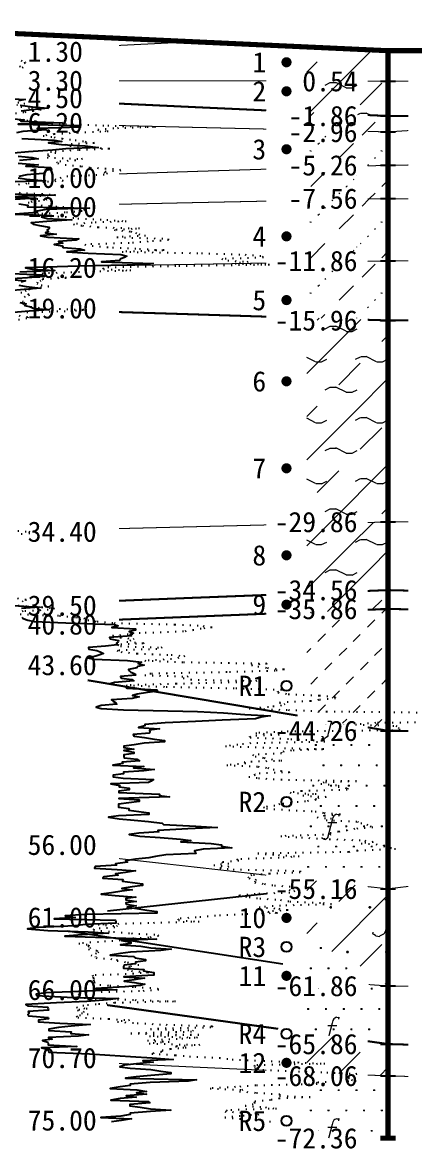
# Model space of a CAD drawing. Extents: x -37 to 3540, y -1485 to 297.
# Drawn here: x 522.2 to 560.8, y -1080.2 to -968.8 of the extents above; entities that cross this region are included whole.
import ezdxf
from ezdxf.enums import TextEntityAlignment as Align

# ---------------------------------------------------------------- set-up
doc = ezdxf.new("R2010")
doc.units = 0
doc.linetypes.add('DOT', pattern=[6.35, 0, -6.35])
doc.layers.get('0').update_dxf_attribs({"linetype": 'CONTINUOUS'})
for name, color, linetype in [('CURVE', 200, 'CONTINUOUS'), ('HOLE', 41, 'CONTINUOUS'), ('SAMPLE', 1, 'CONTINUOUS'), ('STRATUM', 241, 'CONTINUOUS')]:
    doc.layers.add(name, color=color, linetype=linetype)
doc.layers.add('HATCH', color=7, linetype='CONTINUOUS', lineweight=13)
doc.styles.add('ST', font='')
doc.styles.get('ST').set_extended_font_data('SimSun')
pattern_1 = [(45, (382.61, -1188), (-4.24264, 4.24264), [10, 0]), (45, (383.671, -1191.182), (-2.12132, 6.36396), [3, -3])]
pattern_2 = [(45, (382.61, -1188), (-4.24264, 4.24264), [10, 0]), (45, (383.671, -1191.182), (-2.12132, 6.36396), [3, -3]), (26.565, (383.6844, -1188.2536), (5.999823, 5.999812), [0.567, -12.849]), (0, (383.1174, -1188.2536), (0, 6), [0.567, -5.433]), (26.565, (381.029, -1188), (5.999823, 5.999812), [0.567, -12.849]), (0, (381.536, -1187.7464), (0, 6), [0.567, -5.433]), (153.435, (383.1174, -1188.2536), (-5.999818, -5e-06), [1.134, -12.2826]), (26.565, (386.6844, -1185.2536), (5.999823, 5.999812), [0.567, -12.849]), (0, (386.1174, -1185.2536), (0, 6), [0.567, -5.433]), (26.565, (384.029, -1185), (5.999823, 5.999812), [0.567, -12.849]), (0, (384.536, -1184.7464), (0, 6), [0.567, -5.433]), (153.435, (386.1174, -1185.2536), (-5.999818, -5e-06), [1.134, -12.2826])]
pattern_3 = [(45, (382.61, -1188), (-7e-07, 6.99998), [1.97196, -7.92754]), (45, (385.423, -1185.171), (-7e-07, 6.99998), [1.99367, -7.90583]), (45, (387.6777, -1182.918), (-7e-07, 6.99998), [1.81361, -8.08588]), (26.565, (382.6102, -1184.5), (7, 7), [0.0965, -15.55598]), (36.8699, (383.3102, -1183.8), (7, 7), [0.19775, -34.80225]), (315, (386.11, -1181.024), (6.99998, 1e-06), [0.03305, -9.86644]), (26.565, (386.1102, -1188), (7, 7), [0.14475, -15.50773]), (26.565, (386.8102, -1187.3), (7, 7), [0.10528, -15.5472]), (90, (387.16, -1186.95), (-7, -5e-07), [0.02877, -6.97123]), (26.565, (387.5102, -1186.6), (7, 7), [0.091, -31.21394]), (36.8699, (388.2102, -1185.9), (7, 7), [0.1107, -34.8893]), (45, (388.91, -1185.2), (-2e-07, 6.99998), [0.10911, -9.79038]), (315, (389.5244, -1184.452), (6.99998, 1e-06), [0.03305, -9.86644]), (36.8699, (384.0102, -1183.1), (7, 7), [0.10224, -34.89776]), (53.1301, (384.7102, -1182.4), (14, 21), [0.13438, -34.86562]), (53.1301, (385.4102, -1181.7), (14, 21), [0.12625, -34.87375])]
pattern_4 = [(82.875, (381.7756, -1189.206), (0.000369, 10.0001764), [0.0893, -80.5337]), (143.13, (381.8767, -1189.2818), (-29.999964, 20.000054), [0.12627, -49.87373]), (172.875, (382.0538, -1189.304), (-70.0002457, 9.99966), [0.17857, -80.44443]), (206.565, (382.2323, -1189.2147), (-9.999705, -9.99969), [0.19954, -22.16046]), (243.435, (382.3215, -1189.0363), (9e-06, -9.9997), [0.19954, -22.16146]), (255.964, (382.4108, -1188.679), (-0.0002, -9.999501), [0.36813, -40.86287]), (255.964, (382.7209, -1187.439), (-0.0002, -9.999501), [1.27838, -39.95262]), (255.964, (382.7894, -1187.165), (-0.0002, -9.999501), [0.28235, -40.94865]), (216.87, (382.9796, -1186.9108), (-9.999982, -10.000018), [0.12627, -49.87373]), (243.435, (382.8786, -1186.9865), (9e-06, -9.9997), [0.19954, -22.16146]), (206.565, (383.158, -1186.8215), (-9.999705, -9.99969), [0.19954, -22.16046]), (172.875, (383.3353, -1186.8437), (-70.000246, 9.99966), [0.17857, -80.44443]), (143.13, (383.4363, -1186.9194), (-29.999964, 20.000054), [0.12627, -49.87373]), (82.875, (383.4252, -1187.008), (0.000369, 10.0001764), [0.0893, -80.5337]), (0, (382.281, -1187.66), (0, 10), [0.89286, -9.10714]), (0, (382.6352, -1188), (1, 2), [0, -1.75]), (0, (382.6102, -1187.975), (1, 2), [0, -1.75]), (0, (382.6102, -1188), (1, 2), [0, -1.75]), (0, (382.5852, -1188), (1, 2), [0, -1.75]), (0, (382.6102, -1188.025), (1, 2), [0, -1.75])]

# ---------------------------------------------------------------- blocks, each defined once
blk = doc.blocks.new('SampleSoilUndisturbed')
at = {"const_width": 0.5}
blk.add_lwpolyline([(-0.25, 0, 1), (0.25, 0, 1)], format="xyb", close=True, dxfattribs=at)
blk = doc.blocks.new('SampleSoilDisturbed')
blk.add_circle((0, 0), 0.5)

msp = doc.modelspace()

# ---------------------------------------------------------------- hatches: boundary and pattern name
at = {"layer": 'HATCH'}
h = msp.add_hatch(dxfattribs=at)
h.set_pattern_fill('FZNT', color=32, style=0)
h.set_pattern_definition(pattern_1)
h.paths.add_polyline_path([(558.23, -971.6), (550.23, -971.23), (550.23, -974.59), (558.23, -974.6)])
h.paths.add_polyline_path([(549.02, -976.09), (555.72, -976.09), (555.72, -973.16), (549.02, -973.16)], flags=9)
h = msp.add_hatch(dxfattribs=at)
h.set_pattern_fill('YNFNT', color=251, style=0)
h.set_pattern_definition(pattern_2)
h.paths.add_polyline_path([(558.23, -974.6), (550.23, -974.59), (550.23, -977.66), (558.23, -978.03)])
h.paths.add_polyline_path([(547.59, -979.52), (555.72, -979.52), (555.72, -976.58), (547.59, -976.58)], flags=9)
h.paths.add_polyline_path([(549.02, -976.09), (555.72, -976.09), (555.72, -973.16), (549.02, -973.16)], flags=9)
h = msp.add_hatch(dxfattribs=at)
h.set_pattern_fill('SZFT', color=52, style=0)
h.set_pattern_definition(pattern_3)
h.paths.add_polyline_path([(558.23, -978.03), (550.23, -977.66), (550.23, -979.41), (558.23, -979.6)])
h.paths.add_polyline_path([(547.59, -981.09), (555.72, -981.09), (555.72, -978.16), (547.59, -978.16)], flags=9)
h.paths.add_polyline_path([(547.59, -979.52), (555.72, -979.52), (555.72, -976.58), (547.59, -976.58)], flags=9)
h = msp.add_hatch(dxfattribs=at)
h.set_pattern_fill('SZFT', color=52, style=0)
h.set_pattern_definition(pattern_3)
h.paths.add_polyline_path([(558.23, -979.6), (550.23, -979.41), (550.23, -983.14), (558.23, -982.89)])
h.paths.add_polyline_path([(547.59, -984.37), (555.72, -984.37), (555.72, -981.44), (547.59, -981.44)], flags=9)
h.paths.add_polyline_path([(547.59, -981.09), (555.72, -981.09), (555.72, -978.16), (547.59, -978.16)], flags=9)
h = msp.add_hatch(dxfattribs=at)
h.set_pattern_fill('SZFT', color=52, style=0)
h.set_pattern_definition(pattern_3)
h.paths.add_polyline_path([(558.23, -982.89), (550.23, -983.14), (550.23, -986.34), (558.23, -986.17)])
h.paths.add_polyline_path([(547.59, -987.66), (555.72, -987.66), (555.72, -984.73), (547.59, -984.73)], flags=9)
h.paths.add_polyline_path([(547.59, -984.37), (555.72, -984.37), (555.72, -981.44), (547.59, -981.44)], flags=9)
h = msp.add_hatch(dxfattribs=at)
h.set_pattern_fill('SZFT', color=52, style=0)
h.set_pattern_definition(pattern_3)
h.paths.add_polyline_path([(558.23, -986.17), (550.23, -986.34), (550.23, -992.45), (558.23, -992.31)])
h.paths.add_polyline_path([(546.16, -993.8), (555.72, -993.8), (555.72, -990.87), (546.16, -990.87)], flags=9)
h.paths.add_polyline_path([(547.59, -987.66), (555.72, -987.66), (555.72, -984.73), (547.59, -984.73)], flags=9)
h = msp.add_hatch(dxfattribs=at)
h.set_pattern_fill('SZFT', color=52, style=0)
h.set_pattern_definition(pattern_3)
h.paths.add_polyline_path([(558.23, -992.31), (550.23, -992.45), (550.23, -997.92), (558.23, -998.17)])
h.paths.add_polyline_path([(546.16, -999.66), (555.72, -999.66), (555.72, -996.73), (546.16, -996.73)], flags=9)
h.paths.add_polyline_path([(546.16, -993.8), (555.72, -993.8), (555.72, -990.87), (546.16, -990.87)], flags=9)
h = msp.add_hatch(dxfattribs=at)
h.set_pattern_fill('YNFNT', color=251, style=0)
h.set_pattern_definition(pattern_2)
h.paths.add_polyline_path([(558.23, -998.17), (550.23, -997.92), (550.23, -1018.23), (558.23, -1018.03)])
h.paths.add_polyline_path([(546.16, -1019.52), (555.72, -1019.52), (555.72, -1016.58), (546.16, -1016.58)], flags=9)
h.paths.add_polyline_path([(546.16, -999.66), (555.72, -999.66), (555.72, -996.73), (546.16, -996.73)], flags=9)
h = msp.add_hatch(dxfattribs=at)
h.set_pattern_fill('YNNT', color=251, style=0)
h.set_pattern_definition([(45, (382.6102, -1188), (-2.12132, 2.12132), [10, 0]), (26.565, (383.6844, -1188.2536), (5.999823, 5.999812), [0.567, -12.849]), (0, (383.1174, -1188.2536), (0, 6), [0.567, -5.433]), (26.565, (381.029, -1188), (5.999823, 5.999812), [0.567, -12.849]), (0, (381.536, -1187.7464), (0, 6), [0.567, -5.433]), (153.435, (383.1174, -1188.2536), (-5.999818, -5e-06), [1.134, -12.2826]), (26.565, (386.6844, -1185.2536), (5.999823, 5.999812), [0.567, -12.849]), (0, (386.1174, -1185.2536), (0, 6), [0.567, -5.433]), (26.565, (384.029, -1185), (5.999823, 5.999812), [0.567, -12.849]), (0, (384.536, -1184.7464), (0, 6), [0.567, -5.433]), (153.435, (386.1174, -1185.2536), (-5.999818, -5e-06), [1.134, -12.2826])])
h.paths.add_polyline_path([(558.23, -1018.03), (550.23, -1018.23), (550.23, -1025.06), (558.23, -1024.74)])
h.paths.add_polyline_path([(546.16, -1026.23), (555.72, -1026.23), (555.72, -1023.3), (546.16, -1023.3)], flags=9)
h.paths.add_polyline_path([(546.16, -1019.52), (555.72, -1019.52), (555.72, -1016.58), (546.16, -1016.58)], flags=9)
h = msp.add_hatch(dxfattribs=at)
h.set_pattern_fill('FZNT', color=32, style=0)
h.set_pattern_definition(pattern_1)
h.paths.add_polyline_path([(558.23, -1024.74), (550.23, -1025.06), (550.23, -1026.92), (558.23, -1026.6)])
h.paths.add_polyline_path([(546.16, -1028.09), (555.72, -1028.09), (555.72, -1025.16), (546.16, -1025.16)], flags=9)
h.paths.add_polyline_path([(546.16, -1026.23), (555.72, -1026.23), (555.72, -1023.3), (546.16, -1023.3)], flags=9)
h = msp.add_hatch(dxfattribs=at)
h.set_pattern_fill('NZFT', color=52, style=0)
h.set_pattern_definition([(45, (382.61, -1188), (-6e-07, 6.99998), [0.9473, -8.9522]), (45, (384.01, -1186.6), (-6e-07, 6.99998), [0.9869, -8.9126]), (45, (385.41, -1185.2), (-6e-07, 6.99998), [1.06018, -8.83931]), (45, (386.81, -1183.8), (-6e-07, 6.99998), [0.94918, -8.95032]), (45, (388.21, -1182.4), (-6e-07, 6.99998), [1.0365, -8.863]), (45, (386.11, -1188), (-6e-07, 6.99998), [1.01335, -8.88615]), (45, (387.51, -1186.6), (-6e-07, 6.99998), [1.07896, -12.12037]), (45, (388.91, -1185.2), (-6e-07, 6.99998), [0.99882, -8.90067]), (45, (383.31, -1183.8), (-4e-07, 6.99998), [1.05533, -8.84416]), (45, (384.71, -1182.4), (-4e-07, 6.99998), [1.0365, -8.863])])
h.paths.add_polyline_path([(558.23, -1026.6), (550.23, -1026.92), (550.23, -1037.25), (558.23, -1038.6)])
h.paths.add_polyline_path([(546.16, -1040.09), (555.72, -1040.09), (555.72, -1037.16), (546.16, -1037.16)], flags=9)
h.paths.add_polyline_path([(546.16, -1028.09), (555.72, -1028.09), (555.72, -1025.16), (546.16, -1025.16)], flags=9)
h = msp.add_hatch(dxfattribs=at)
h.set_pattern_fill('FS', color=142, style=0)
h.set_pattern_definition(pattern_4)
h.paths.add_polyline_path([(558.23, -1038.6), (550.23, -1037.25), (550.23, -1053.27), (558.23, -1054.17)])
h.paths.add_polyline_path([(546.16, -1055.66), (555.72, -1055.66), (555.72, -1052.73), (546.16, -1052.73)], flags=9)
h.paths.add_polyline_path([(546.16, -1040.09), (555.72, -1040.09), (555.72, -1037.16), (546.16, -1037.16)], flags=9)
h = msp.add_hatch(dxfattribs=at)
h.set_pattern_fill('FZNT', color=32, style=0)
h.set_pattern_definition(pattern_1)
h.paths.add_polyline_path([(558.23, -1054.17), (550.23, -1053.27), (550.23, -1058.86), (558.23, -1063.74)])
h.paths.add_polyline_path([(546.16, -1055.66), (555.72, -1055.66), (555.72, -1052.73), (546.16, -1052.73)], flags=9)
h = msp.add_hatch(dxfattribs=at)
h.set_pattern_fill('FS', color=32, scale=2.2, style=0)
h.set_pattern_definition([(82.875, (380.774, -1190.6533), (0.000812, 22.000388), [0.1964, -177.1742]), (143.13, (380.9963, -1190.82), (-65.99992, 44.00012), [0.2778, -109.7222]), (172.875, (381.3862, -1190.8687), (-154.00054, 21.999253), [0.3929, -176.9777]), (206.565, (381.779, -1190.672), (-21.99935, -21.9993), [0.439, -48.753]), (243.435, (381.975, -1190.28), (2e-05, -21.99933), [0.439, -48.7552]), (255.964, (382.1715, -1189.494), (-0.00044, -21.9989), [0.8099, -89.8983]), (255.964, (382.8536, -1186.7656), (-0.00044, -21.9989), [2.8124, -87.8958]), (255.964, (383.0043, -1186.163), (-0.00044, -21.9989), [0.6212, -90.087]), (216.87, (383.423, -1185.6037), (-21.99996, -22.00004), [0.2778, -109.7222]), (243.435, (383.201, -1185.77), (2e-05, -21.99933), [0.439, -48.7552]), (206.565, (383.815, -1185.407), (-21.99935, -21.9993), [0.439, -48.753]), (172.875, (384.2053, -1185.456), (-154.00054, 21.999253), [0.3929, -176.9777]), (143.13, (384.4275, -1185.6228), (-65.99992, 44.00012), [0.2778, -109.7222]), (82.875, (384.4032, -1185.8177), (0.000812, 22.000388), [0.1964, -177.1742]), (0, (381.885, -1187.252), (0, 22), [1.9643, -20.0357]), (0, (382.6652, -1188), (2.2, 4.4), [0, -3.85]), (0, (382.6102, -1187.945), (2.2, 4.4), [0, -3.85]), (0, (382.6102, -1188), (2.2, 4.4), [0, -3.85]), (0, (382.5552, -1188), (2.2, 4.4), [0, -3.85]), (0, (382.6102, -1188.055), (2.2, 4.4), [0, -3.85])])
h.paths.add_polyline_path([(558.23, -1054.17), (550.23, -1053.27), (550.23, -1058.86), (558.23, -1063.74)])
h.paths.add_polyline_path([(546.16, -1055.66), (555.72, -1055.66), (555.72, -1052.73), (546.16, -1052.73)], flags=9)
h = msp.add_hatch(dxfattribs=at)
h.set_pattern_fill('FS', color=142, style=0)
h.set_pattern_definition(pattern_4)
h.paths.add_polyline_path([(558.23, -1063.74), (550.23, -1058.86), (550.23, -1068.35), (558.23, -1069.46)])
h.paths.add_polyline_path([(546.16, -1070.95), (555.72, -1070.95), (555.72, -1068.01), (546.16, -1068.01)], flags=9)
h.paths.add_polyline_path([(546.16, -1065.23), (555.72, -1065.23), (555.72, -1062.3), (546.16, -1062.3)], flags=9)
h = msp.add_hatch(dxfattribs=at)
h.set_pattern_fill('FZNT', color=32, style=0)
h.set_pattern_definition(pattern_1)
h.paths.add_polyline_path([(558.23, -1069.46), (550.23, -1068.35), (550.23, -1072.23), (558.23, -1072.6)])
h.paths.add_polyline_path([(546.16, -1074.09), (555.72, -1074.09), (555.72, -1071.16), (546.16, -1071.16)], flags=9)
h.paths.add_polyline_path([(546.16, -1070.95), (555.72, -1070.95), (555.72, -1068.01), (546.16, -1068.01)], flags=9)
h = msp.add_hatch(dxfattribs=at)
h.set_pattern_fill('FS', color=142, style=0)
h.set_pattern_definition(pattern_4)
h.paths.add_polyline_path([(558.23, -1072.6), (550.23, -1072.23), (550.23, -1078.74), (558.23, -1078.74)])
h.paths.add_polyline_path([(546.16, -1080.23), (555.72, -1080.23), (555.72, -1077.3), (546.16, -1077.3)], flags=9)
h.paths.add_polyline_path([(546.16, -1074.09), (555.72, -1074.09), (555.72, -1071.16), (546.16, -1071.16)], flags=9)

# ---------------------------------------------------------------- linework, layer by layer
at = {"layer": 'CURVE', "color": 100, "linetype": 'DOT', "ltscale": 0.1}
for points in [[(521.93, -973.12), (522.28, -973.26), (521.57, -973.41)], [(522.1, -972.55), (522.46, -972.69), (522.48, -972.83), (522.03, -972.98)], [(521.77, -976.69), (522.46, -976.83), (521.65, -976.98)], [(522.07, -977.12), (523.11, -977.26), (524.07, -977.41), (523.27, -977.55), (522.36, -977.69), (521.28, -977.83)], [(521.9, -978.41), (523.61, -978.55), (522.89, -978.69), (526.46, -978.83), (530.62, -978.98), (535.34, -979.12), (531.21, -979.26), (529.64, -979.41), (530.67, -979.55), (527.65, -979.69), (525.35, -979.83), (524.27, -979.98), (525.33, -980.12), (526.13, -980.26), (527.42, -980.41), (528.41, -980.55), (529.31, -980.69), (526.44, -980.83), (526.9, -980.98), (529.15, -981.12), (530.84, -981.26), (527.73, -981.41), (524.97, -981.55), (525.51, -981.69), (524.67, -981.83), (524.88, -981.98), (524.65, -982.12), (528.14, -982.26), (527.46, -982.41), (525.58, -982.55), (525.7, -982.69), (526.42, -982.83), (528.03, -982.98), (528.88, -983.12), (531.79, -983.26), (531.92, -983.41), (530.28, -983.55), (530.6, -983.69), (530.28, -983.83), (526.7, -983.98), (526.02, -984.12), (525.41, -984.26), (526.24, -984.41), (524.33, -984.55), (522.65, -984.69), (521.6, -984.83)], [(521.15, -985.55), (524.13, -985.69), (525.48, -985.83), (523.44, -985.98), (522.89, -986.12), (524.61, -986.26), (523.89, -986.41), (522.78, -986.55), (523.48, -986.69), (524.05, -986.83), (526.19, -986.98), (527.07, -987.12), (528.32, -987.26), (528.11, -987.41), (526.43, -987.55), (523.84, -987.69), (523.5, -987.83), (526.46, -987.98), (527.68, -988.12), (530.53, -988.26), (532.43, -988.41), (529.1, -988.55), (527.24, -988.69), (528.12, -988.83), (529.69, -988.98), (533.75, -989.12), (531.27, -989.26), (532.9, -989.41), (533.37, -989.55), (533.67, -989.69), (534.34, -989.83), (531.53, -989.98), (536.56, -990.12), (536.6, -990.26), (534.61, -990.41), (532.74, -990.55), (528.35, -990.69), (529.08, -990.83), (531.1, -990.98), (533.76, -991.12), (536.18, -991.26), (532.05, -991.41), (539.85, -991.55), (544.15, -991.69), (545.83, -991.83), (545.96, -991.98), (541.85, -992.12), (542.44, -992.26), (544.44, -992.41), (543.17, -992.55), (546.54, -992.69), (537.34, -992.83), (530.11, -992.98), (530.21, -993.12), (532.89, -993.26), (527.83, -993.41), (524.27, -993.55), (523.63, -993.69), (524.19, -993.83), (526.54, -993.98), (524.22, -994.12), (524.04, -994.26), (523.69, -994.41), (523.65, -994.55), (524.05, -994.69), (524.82, -994.83), (523.71, -994.98), (522.91, -995.12), (522.58, -995.26), (522.07, -995.41), (522.72, -995.55), (522.92, -995.69), (522.47, -995.83), (522.21, -995.98)], [(522.22, -996.26), (522.41, -996.41), (522.26, -996.55), (522.42, -996.69), (523.03, -996.83), (524.38, -996.98), (528.27, -997.12), (527.16, -997.26), (522.08, -997.41)], [(521.88, -997.69), (522.76, -997.83), (522.65, -997.98), (521.82, -998.12)], [(521.02, -1018.83), (522.84, -1018.98), (523.67, -1019.12), (521.47, -1019.26)], [(521.74, -1025.55), (522.62, -1025.69), (522.27, -1025.83), (522.13, -1025.98)], [(521.8, -1026.26), (524.14, -1026.41), (525.38, -1026.55), (524.76, -1026.69), (522.3, -1026.83), (521.79, -1026.98)], [(521.99, -1027.12), (525.87, -1027.26), (527.55, -1027.41), (528.47, -1027.55), (528.67, -1027.69), (529.57, -1027.83), (531.24, -1027.98), (537.24, -1028.12), (540.02, -1028.26), (540.9, -1028.41), (539.83, -1028.55), (539.08, -1028.69), (538.09, -1028.83), (533.82, -1028.98), (532.64, -1029.12), (531.1, -1029.26), (531.87, -1029.41), (533.2, -1029.55), (532.89, -1029.69), (532.51, -1029.83), (534.2, -1029.98), (531.63, -1030.12), (531.86, -1030.26), (535.99, -1030.41), (535.47, -1030.55), (531.56, -1030.69), (531.94, -1030.83), (533.51, -1030.98), (536.88, -1031.12), (538.2, -1031.26), (537.62, -1031.41), (536.9, -1031.55), (534.26, -1031.69), (538.09, -1031.83), (546.33, -1031.98), (544.77, -1032.12), (545.42, -1032.26), (546.37, -1032.41), (548.04, -1032.55), (547.11, -1032.69), (542.37, -1032.83), (534.88, -1032.98), (534.26, -1033.12), (538.55, -1033.26), (538.04, -1033.41), (538.79, -1033.55), (545.32, -1033.69), (543.33, -1033.83), (537.35, -1033.98), (532.43, -1034.12), (536.36, -1034.26), (543.24, -1034.41), (547.88, -1034.55), (547.34, -1034.69), (547.41, -1034.83), (548.41, -1034.98), (551.47, -1035.12), (552.99, -1035.26), (553.06, -1035.41), (551.41, -1035.55), (550.59, -1035.69), (547.53, -1035.83), (548.08, -1035.98), (547.73, -1036.12), (546.45, -1036.26), (544.54, -1036.41), (548.43, -1036.55), (552.18, -1036.69), (565.26, -1036.83)], [(569.04, -1037.69), (557.04, -1037.83), (555.04, -1037.98), (559.01, -1038.12), (559.24, -1038.26), (559.34, -1038.41), (559.43, -1038.55), (547.82, -1038.69), (545.2, -1038.83), (547.52, -1038.98), (544.6, -1039.12), (544.65, -1039.26), (548.67, -1039.41), (551.68, -1039.55), (552.01, -1039.69), (544.71, -1039.83), (543.45, -1039.98), (542.21, -1040.12), (546.55, -1040.26), (551.91, -1040.41), (548.72, -1040.55), (547.72, -1040.69), (547.74, -1040.83), (544.89, -1040.98), (545.15, -1041.12), (546.04, -1041.26), (546.75, -1041.41), (547.77, -1041.55), (544.06, -1041.69), (544.23, -1041.83), (542.35, -1041.98), (545.43, -1042.12), (546.39, -1042.26), (546.93, -1042.41), (547.66, -1042.55), (548.57, -1042.69), (545.07, -1042.83), (545.14, -1042.98), (544.51, -1043.12), (545.46, -1043.26), (547.69, -1043.41), (555.12, -1043.55), (551.95, -1043.69), (551.6, -1043.83), (553.38, -1043.98), (553.31, -1044.12), (554.27, -1044.26), (554.22, -1044.41), (549.7, -1044.55), (548.58, -1044.69), (551.16, -1044.83), (549.85, -1044.98), (552.14, -1045.12), (551.12, -1045.26), (551.12, -1045.41), (550.11, -1045.55), (548.7, -1045.69), (547.58, -1045.83), (547.08, -1045.98), (545.97, -1046.12), (546.26, -1046.26), (548.45, -1046.41), (551.05, -1046.55), (551.94, -1046.69), (553.54, -1046.83), (551.96, -1046.98), (551.25, -1047.12), (552.65, -1047.26), (552.13, -1047.41), (555.21, -1047.55), (555.57, -1047.69), (556.16, -1047.83), (556.47, -1047.98), (556.73, -1048.12), (554.97, -1048.26), (554.21, -1048.41), (553.34, -1048.55), (552.51, -1048.69), (552.6, -1048.83), (547.67, -1048.98), (549.71, -1049.12), (552.45, -1049.26), (555.96, -1049.41), (556.78, -1049.55), (555.59, -1049.69), (557.8, -1049.83), (557.81, -1049.98), (558.49, -1050.12), (558.97, -1050.26), (555.21, -1050.41), (554.33, -1050.55), (545.4, -1050.69), (547.44, -1050.83), (549.48, -1050.98), (547.5, -1051.12), (543.32, -1051.26), (543.53, -1051.41), (541.85, -1051.55), (542.55, -1051.69), (541.06, -1051.83), (542.56, -1051.98), (541.66, -1052.12), (542.97, -1052.26), (549.57, -1052.41), (549.58, -1052.55), (546.55, -1052.69), (544.8, -1052.83), (544.43, -1052.98), (544.55, -1053.12), (545.23, -1053.26), (545.15, -1053.41), (545.1, -1053.55), (546.06, -1053.69), (547.04, -1053.83), (549.01, -1053.98), (548.99, -1054.12), (548.48, -1054.26), (549.05, -1054.41), (548.55, -1054.55), (545.16, -1054.69), (543.5, -1054.83), (544.56, -1054.98), (545.6, -1055.12), (547.63, -1055.26), (548.55, -1055.41), (551.85, -1055.55), (552.66, -1055.69), (547.64, -1055.83), (545.53, -1055.98), (547.46, -1056.12), (548.41, -1056.26), (546.38, -1056.41), (547.35, -1056.55), (543.92, -1056.69), (541.25, -1056.83), (539.33, -1056.98), (537.51, -1057.12), (537.6, -1057.26), (539.63, -1057.41), (534.66, -1057.55), (529.67, -1057.69), (531.56, -1057.83), (531.33, -1057.98), (529.25, -1058.12), (529.22, -1058.26), (531.2, -1058.41), (532.95, -1058.55), (535.56, -1058.69), (535.63, -1058.83), (534.66, -1058.98), (532.05, -1059.12), (531.85, -1059.26), (529.7, -1059.41), (527.78, -1059.55), (528.77, -1059.69), (528.66, -1059.83), (528.93, -1059.98), (528.73, -1060.12), (529.53, -1060.26), (529.72, -1060.41), (529.52, -1060.55), (528.97, -1060.69), (529.37, -1060.83), (529.47, -1060.98), (531.51, -1061.12), (531.54, -1061.26), (532.56, -1061.41), (532.97, -1061.55), (533.68, -1061.69), (532.67, -1061.83), (532.87, -1061.98), (532.57, -1062.12), (532.96, -1062.26), (534.66, -1062.41), (533.16, -1062.55), (529.13, -1062.69), (529.17, -1062.83), (529.2, -1062.98), (529.23, -1063.12), (529.24, -1063.26), (529.37, -1063.41), (528.38, -1063.55), (530.84, -1063.69), (533.29, -1063.83), (535.52, -1063.98), (535.66, -1064.12), (533.75, -1064.26), (527.86, -1064.41), (527.71, -1064.55), (527.95, -1064.69), (527.58, -1064.83), (529.37, -1064.98), (533.33, -1065.12), (537.3, -1065.26), (531.29, -1065.41), (529.47, -1065.55), (528.25, -1065.69), (527.53, -1065.83), (528.59, -1065.98), (527.63, -1066.12), (528.29, -1066.26), (528.02, -1066.41), (528.68, -1066.55), (527.55, -1066.69), (527.68, -1066.83), (530.74, -1066.98), (532.77, -1067.12), (531.58, -1067.26), (533.53, -1067.41), (536.38, -1067.55), (540.96, -1067.69), (540.78, -1067.83), (534.83, -1067.98), (539.03, -1068.12), (538.88, -1068.26), (532.88, -1068.41), (539.59, -1068.55), (534.74, -1068.69), (539.47, -1068.83), (537.47, -1068.98), (534.53, -1069.12), (536.66, -1069.26), (534.71, -1069.41), (539.7, -1069.55), (537.3, -1069.69), (538.36, -1069.83), (536.8, -1069.98), (535.9, -1070.12), (535.93, -1070.26), (534.95, -1070.41), (537.31, -1070.55), (538.67, -1070.69), (541.62, -1070.83), (542.87, -1070.98), (546, -1071.12), (549.33, -1071.26), (552.02, -1071.41), (545.05, -1071.55), (545.12, -1071.69), (545.16, -1071.83), (545.17, -1071.98), (548.68, -1072.12), (552.19, -1072.26), (555.16, -1072.41), (554.46, -1072.55), (554.35, -1072.69), (554.32, -1072.83), (554.63, -1072.98), (555.09, -1073.12), (551.15, -1073.26), (551.98, -1073.41), (545.2, -1073.55), (543.21, -1073.69), (540.7, -1073.83), (543.93, -1073.98), (543.6, -1074.12), (545.26, -1074.26), (547.56, -1074.41), (547.55, -1074.55), (550.55, -1074.69), (547.54, -1074.83), (546.66, -1074.98), (545.05, -1075.12), (545.12, -1075.26), (544.94, -1075.41), (544.15, -1075.55), (546.16, -1075.69), (547.25, -1075.83), (542.38, -1075.98), (542.18, -1076.12), (545.18, -1076.26), (545.52, -1076.41), (543.68, -1076.55), (542.15, -1076.69), (543.79, -1076.83), (545.82, -1076.98), (546.75, -1077.12)]]:
    msp.add_lwpolyline(points, dxfattribs=at)
at = {"layer": 'CURVE', "color": 30, "linetype": 'Continuous'}
for points in [[(520.19, -976.26), (522.49, -976.41), (521.84, -976.55)], [(521.98, -976.98), (523.2, -977.12), (524.75, -977.26), (523.14, -977.41), (522.09, -977.55)], [(520.79, -978.26), (522.37, -978.41), (522.05, -978.55), (526.14, -978.69), (521.78, -978.83), (527.69, -978.98), (527.92, -979.12), (523.66, -979.26), (524.56, -979.41), (522.26, -979.55), (521.63, -979.69)], [(522.15, -980.26), (525.35, -980.41), (526.11, -980.55), (524.78, -980.69), (526.06, -980.83), (528.4, -980.98), (529.68, -981.12), (526.49, -981.26), (525.17, -981.41), (522.82, -981.55), (521.32, -981.69)], [(521.8, -981.98), (523.18, -982.12), (523.75, -982.26), (521.94, -982.41)], [(521.79, -982.69), (523.75, -982.83), (522.56, -982.98), (524.98, -983.12), (525.1, -983.26), (524.53, -983.41), (524.46, -983.55), (524.25, -983.69), (522.65, -983.83), (521.86, -983.98)], [(521.8, -984.12), (522.6, -984.26), (524.5, -984.41), (520.5, -984.55)], [(521.06, -985.69), (525.43, -985.83), (520.92, -985.98), (523.52, -986.12), (521.47, -986.26)], [(521.85, -986.69), (522.76, -986.83), (522.72, -986.98), (528.82, -987.12), (524.55, -987.26), (523.64, -987.41), (523.68, -987.55), (521.49, -987.69), (525.05, -987.83), (524.09, -987.98), (524.65, -988.12), (527.09, -988.26), (524.62, -988.41), (523.08, -988.55), (523.28, -988.69), (523.88, -988.83), (524.85, -988.98), (524.84, -989.12), (524.66, -989.26), (524.79, -989.41), (524.48, -989.55), (525.53, -989.69), (523.98, -989.83), (524.72, -989.98), (527.78, -990.12), (527.5, -990.26), (525.78, -990.41), (526.19, -990.55), (525.35, -990.69), (526.14, -990.83), (526.22, -990.98), (527.89, -991.12), (528.32, -991.26), (526.59, -991.41), (528.68, -991.55), (531.9, -991.69), (532.5, -991.83), (532.26, -991.98), (531.92, -992.12), (531.79, -992.26), (530, -992.41), (535.1, -992.55), (534.1, -992.69), (527.75, -992.83), (522.52, -992.98), (523.16, -993.12), (525.4, -993.26), (521.97, -993.41)], [(521.18, -993.55), (524.12, -993.69), (524.39, -993.83), (522.7, -993.98), (520.69, -994.12), (522.51, -994.26), (522.08, -994.41)], [(521.86, -994.69), (522.57, -994.83), (524.03, -994.98), (522.38, -995.12), (520.9, -995.26)], [(521.96, -996.41), (522.58, -996.55), (522.44, -996.69), (523.01, -996.83), (523.26, -996.98), (524.81, -997.12), (522.87, -997.26), (520.97, -997.41)], [(521.32, -1026.26), (523.85, -1026.41), (522.11, -1026.55)], [(522.18, -1027.41), (522.28, -1027.55), (522.74, -1027.69), (523.36, -1027.83), (526.5, -1027.98), (531.27, -1028.12), (531.63, -1028.26), (531.02, -1028.41), (533.35, -1028.55), (533.35, -1028.69), (532.74, -1028.83), (533.15, -1028.98), (532.83, -1029.12), (532.96, -1029.26), (530.8, -1029.41), (530.87, -1029.55), (531.68, -1029.69), (531.66, -1029.83), (531.47, -1029.98), (531.55, -1030.12), (530.41, -1030.26), (528.71, -1030.41), (528.75, -1030.55), (529.56, -1030.69), (529.87, -1030.83), (530.19, -1030.98), (529.85, -1031.12), (529.45, -1031.26), (528.63, -1031.41), (529.26, -1031.55), (532.55, -1031.69), (533.93, -1031.83), (533.62, -1031.98), (534.21, -1032.12), (533.57, -1032.26), (533.5, -1032.41), (532.68, -1032.55), (532.76, -1032.69), (532.88, -1032.83), (533.32, -1032.98), (533.35, -1033.12), (531.89, -1033.26), (531.98, -1033.41), (532.98, -1033.55), (533.2, -1033.69), (531.27, -1033.83), (530.82, -1033.98), (531.7, -1034.12), (532.39, -1034.26), (532.51, -1034.41), (535.46, -1034.55), (535.55, -1034.69), (534.55, -1034.83), (533.51, -1034.98), (533.07, -1035.12), (533.72, -1035.26), (533.04, -1035.41), (530.99, -1035.55), (531.16, -1035.69), (531.4, -1035.83), (531.53, -1035.98), (529.97, -1036.12), (529.48, -1036.26), (529.98, -1036.41), (532.17, -1036.55), (539.45, -1036.69), (542.01, -1036.83), (544.14, -1036.98), (546.62, -1037.12), (545.75, -1037.26), (545.19, -1037.41), (541.9, -1037.55), (539.27, -1037.69), (536.27, -1037.83), (534.27, -1037.98), (534.27, -1038.12), (533.66, -1038.26), (535.71, -1038.41), (534.73, -1038.55), (534.75, -1038.69), (534.72, -1038.83), (533.12, -1038.98), (533.22, -1039.12), (534.23, -1039.26), (535.23, -1039.41), (536.22, -1039.55), (536.22, -1039.69), (534.21, -1039.83), (533.21, -1039.98), (532.21, -1040.12), (532.2, -1040.26), (533.2, -1040.41), (532.19, -1040.55), (533.19, -1040.69), (533.19, -1040.83), (532.19, -1040.98), (532.21, -1041.12), (532.23, -1041.26), (533.5, -1041.41), (533.75, -1041.55), (532.03, -1041.69), (532.1, -1041.83), (531.13, -1041.98), (534.16, -1042.12), (533.17, -1042.26), (535.18, -1042.41), (534.18, -1042.55), (532.18, -1042.69), (532.18, -1042.83), (531.17, -1042.98), (531.15, -1043.12), (532.14, -1043.26), (535.12, -1043.41), (534.9, -1043.55), (534.63, -1043.69), (530.91, -1043.83), (531.82, -1043.98), (531.76, -1044.12), (532.74, -1044.26), (532.73, -1044.41), (531.72, -1044.55), (531.72, -1044.69), (535.71, -1044.83), (535.71, -1044.98), (536.7, -1045.12), (531.7, -1045.26), (533.7, -1045.41), (533.7, -1045.55), (532.69, -1045.69), (531.69, -1045.83), (531.69, -1045.98), (531.69, -1046.12), (532.69, -1046.26), (532.69, -1046.41), (533.68, -1046.55), (534.68, -1046.69), (534.68, -1046.83), (531.68, -1046.98), (530.69, -1047.12), (531.73, -1047.26), (533.23, -1047.41), (534.63, -1047.55), (535.97, -1047.69), (536.12, -1047.83), (539.3, -1047.98), (541.41, -1048.12), (538.5, -1048.26), (535.56, -1048.41), (535.65, -1048.55), (533.69, -1048.69), (532.74, -1048.83), (533.77, -1048.98), (535.79, -1049.12), (537.8, -1049.26), (538.81, -1049.41), (537.82, -1049.55), (540.82, -1049.69), (541.82, -1049.83), (541.83, -1049.98), (542.83, -1050.12), (540.03, -1050.26), (539.18, -1050.41), (539.27, -1050.55), (539.31, -1050.69), (536.33, -1050.83), (535.34, -1050.98), (534.66, -1051.12), (533.35, -1051.26), (532.36, -1051.41), (532.55, -1051.55), (531.37, -1051.69), (531.47, -1051.83), (529.37, -1051.98), (529.32, -1052.12), (531.55, -1052.26), (533.37, -1052.41), (532.37, -1052.55), (531.37, -1052.69), (531.64, -1052.83), (530.25, -1052.98), (530.13, -1053.12), (532.09, -1053.26), (532.07, -1053.41), (533.05, -1053.55), (534.04, -1053.69), (534.03, -1053.83), (533.02, -1053.98), (532.01, -1054.12), (533.01, -1054.26), (532.01, -1054.41), (531, -1054.55), (529.96, -1054.69), (531.34, -1054.83), (533.38, -1054.98), (532.4, -1055.12), (532.41, -1055.26), (533.41, -1055.41), (532.41, -1055.55), (532.42, -1055.69), (533.42, -1055.83), (532.52, -1055.98), (533.47, -1056.12), (534.46, -1056.26), (535.45, -1056.41), (535.44, -1056.55), (528.43, -1056.69), (526.42, -1056.83), (527.4, -1056.98), (525.33, -1057.12), (531.38, -1057.26), (531.4, -1057.41), (531.41, -1057.55), (528.42, -1057.69), (527.42, -1057.83), (523.81, -1057.98), (522.73, -1058.12), (524.71, -1058.26), (528.7, -1058.41), (530.69, -1058.55), (528.11, -1058.69), (526.39, -1058.83), (530.4, -1058.98), (535.41, -1059.12), (531.96, -1059.26), (532.89, -1059.41), (532.88, -1059.55), (531.87, -1059.69), (533.87, -1059.83), (534.87, -1059.98), (536.86, -1060.12), (535.86, -1060.26), (532.86, -1060.41), (531.86, -1060.55), (530.85, -1060.69), (533.15, -1060.83), (533.31, -1060.98), (534.34, -1061.12), (534.35, -1061.26), (533.36, -1061.41), (533.36, -1061.55), (532.25, -1061.69), (532.16, -1061.83), (532.16, -1061.98), (534.16, -1062.12), (534.15, -1062.26), (535.15, -1062.41), (535.15, -1062.55), (535.15, -1062.69), (532.21, -1062.83), (534.23, -1062.98), (533.23, -1063.12), (532.24, -1063.26), (533.24, -1063.41), (534.26, -1063.55), (533.85, -1063.69), (532.3, -1063.83), (529.44, -1063.98), (531.5, -1064.12), (528.54, -1064.26), (524.56, -1064.41), (523.58, -1064.55), (523.59, -1064.69), (526.61, -1064.83), (531.68, -1064.98), (530.58, -1065.12), (528.57, -1065.26), (525.56, -1065.41), (522.56, -1065.55), (522.77, -1065.69), (524.68, -1065.83), (524.76, -1065.98), (524.77, -1066.12), (522.78, -1066.26), (522.88, -1066.41), (522.74, -1066.55), (522.81, -1066.69), (524.75, -1066.83), (524.79, -1066.98), (523.8, -1067.12), (523.8, -1067.26), (525.9, -1067.41), (528.88, -1067.55), (527.03, -1067.69), (525.76, -1067.83), (524.8, -1067.98), (524.81, -1068.12), (527.03, -1068.26), (526.97, -1068.41), (528.72, -1068.55), (527.73, -1068.69), (524.77, -1068.83), (525.16, -1068.98), (524.19, -1069.12), (524.71, -1069.26), (524.75, -1069.41), (524.76, -1069.55), (527.58, -1069.69), (524.09, -1069.83), (524.62, -1069.98), (524.77, -1070.12), (524.8, -1070.26), (528.81, -1070.41), (530.81, -1070.55), (532.87, -1070.69), (535.01, -1070.83), (537.05, -1070.98), (534.07, -1071.12), (535.09, -1071.26), (533.44, -1071.41), (532.27, -1071.55), (531.81, -1071.69), (532.84, -1071.83), (534.85, -1071.98), (535.85, -1072.12), (536.85, -1072.26), (536.85, -1072.41), (534.85, -1072.55), (533.42, -1072.69), (532.37, -1072.83), (539.35, -1072.98), (538.57, -1073.12), (534.81, -1073.26), (532.83, -1073.41), (532.84, -1073.55), (531.84, -1073.69), (530.85, -1073.83), (533.47, -1073.98), (534.45, -1074.12), (533.44, -1074.26), (534.43, -1074.41), (532.42, -1074.55), (533.42, -1074.69), (531.84, -1074.83), (530.92, -1074.98), (534.59, -1075.12), (534.78, -1075.26), (532.8, -1075.41), (532.81, -1075.55), (533.81, -1075.69), (534.82, -1075.83), (536.82, -1075.98), (534.82, -1076.12), (532.82, -1076.26), (532.82, -1076.41), (531.9, -1076.55), (529.95, -1076.69), (532.96, -1076.83), (531.98, -1076.98), (530.99, -1077.12)]]:
    msp.add_lwpolyline(points, dxfattribs=at)
at = {"layer": 'HOLE', "linetype": 'Continuous', "const_width": 0.5}
for points in [[(558.23, -971.6), (558.23, -1078.74)], [(557.48, -1078.74), (558.98, -1078.74)]]:
    msp.add_lwpolyline(points, dxfattribs=at)
at = {"layer": 'HOLE', "linetype": 'Continuous'}
for points in [[(557.48, -974.6), (558.98, -974.6)], [(557.48, -978.03), (558.98, -978.03)], [(557.48, -979.6), (558.98, -979.6)], [(557.48, -982.89), (558.98, -982.89)], [(557.48, -986.17), (558.98, -986.17)], [(557.48, -992.31), (558.98, -992.31)], [(557.48, -998.17), (558.98, -998.17)], [(557.48, -1018.03), (558.98, -1018.03)], [(557.48, -1024.74), (558.98, -1024.74)], [(557.48, -1026.6), (558.98, -1026.6)], [(557.48, -1038.6), (558.98, -1038.6)], [(557.48, -1054.17), (558.98, -1054.17)], [(557.48, -1063.74), (558.98, -1063.74)], [(557.48, -1069.46), (558.98, -1069.46)], [(557.48, -1072.6), (558.98, -1072.6)]]:
    msp.add_lwpolyline(points, dxfattribs=at)
at = {"layer": 'STRATUM', "linetype": 'Continuous'}
for points, const_width in [([(478.5, -969.08), (519.73, -969.83), (531.73, -970.38)], 0.5), ([(531.73, -970.38), (558.23, -971.6), (601.08, -971.58), (652.08, -972.14), (716.72, -969.7)], 0.5), ([(531.73, -971.08), (538.98, -970.72)], 0.1), ([(531.73, -974.56), (538.98, -974.57), (546.23, -974.58)], 0.1), ([(556.23, -974.6), (558.23, -974.6), (560.23, -974.6)], 0.1), ([(531.73, -976.81), (538.98, -977.15), (546.23, -977.48)], 0.2), ([(556.23, -977.94), (558.23, -978.03), (560.23, -978.04)], 0.2), ([(531.73, -978.97), (538.98, -979.15), (546.23, -979.32)], 0.1), ([(556.23, -979.55), (558.23, -979.6), (560.23, -979.47)], 0.1), ([(531.73, -983.74), (538.98, -983.5), (546.23, -983.27)], 0.1), ([(556.23, -982.95), (558.23, -982.89), (560.23, -982.86)], 0.1), ([(531.73, -986.73), (538.98, -986.57), (546.23, -986.42)], 0.1), ([(556.23, -986.21), (558.23, -986.17), (560.23, -986.19)], 0.1), ([(531.73, -992.77), (538.98, -992.65), (546.23, -992.52)], 0.1), ([(556.23, -992.35), (558.23, -992.31), (560.23, -992.3)], 0.1), ([(531.73, -997.35), (538.98, -997.57), (546.23, -997.8)], 0.2), ([(556.23, -998.11), (558.23, -998.17), (560.23, -998.16)], 0.2), ([(556.23, -1018.08), (558.23, -1018.03), (560.23, -1018.01)], 0.1), ([(531.73, -1018.68), (538.98, -1018.5), (546.23, -1018.32)], 0.1), ([(556.23, -1024.82), (558.23, -1024.74), (560.23, -1024.79)], 0.2), ([(531.73, -1025.79), (538.98, -1025.5), (546.23, -1025.22)], 0.2), ([(531.73, -1027.65), (538.98, -1027.36), (546.23, -1027.07)], 0.2), ([(556.23, -1026.68), (558.23, -1026.6), (560.23, -1026.63)], 0.2), ([(528.64, -1033.62), (538.98, -1035.36), (549.32, -1037.1)], 0.2), ([(556.23, -1038.26), (558.23, -1038.6), (560.23, -1038.61)], 0.2), ([(531.73, -1051.19), (538.98, -1052), (546.23, -1052.82)], 0.1), ([(556.23, -1053.95), (558.23, -1054.17), (560.23, -1053.93)], 0.1), ([(556.32, -1063.6), (558.23, -1063.74), (560.23, -1063.75)], 0.1), ([(530.55, -1065.62), (538.98, -1066.79), (547.41, -1067.96)], 0.2), ([(556.23, -1069.18), (558.23, -1069.46), (560.23, -1069.52)], 0.2), ([(531.73, -1071.38), (538.98, -1071.72), (546.23, -1072.05)], 0.1), ([(556.23, -1072.51), (558.23, -1072.6), (560.23, -1072.65)], 0.1)]:
    msp.add_lwpolyline(points, dxfattribs=dict(at, const_width=const_width))
at = {"layer": 'STRATUM'}
for points in [[(530.58, -1056.34), (546.26, -1054.64)], [(547.87, -1061.58), (526.7, -1058.33)]]:
    msp.add_lwpolyline(points, dxfattribs=at)

# ---------------------------------------------------------------- block references
at = {"layer": 'SAMPLE'}
for name, p in [('SampleSoilUndisturbed', (548.23, -972.74)), ('SampleSoilUndisturbed', (548.23, -975.6)), ('SampleSoilUndisturbed', (548.23, -981.31)), ('SampleSoilUndisturbed', (548.23, -989.89)), ('SampleSoilUndisturbed', (548.23, -996.17)), ('SampleSoilUndisturbed', (548.23, -1004.17)), ('SampleSoilUndisturbed', (548.23, -1012.74)), ('SampleSoilUndisturbed', (548.23, -1021.31)), ('SampleSoilUndisturbed', (548.23, -1026.17)), ('SampleSoilDisturbed', (548.23, -1034.17)), ('SampleSoilDisturbed', (548.23, -1045.6)), ('SampleSoilUndisturbed', (548.23, -1057.03)), ('SampleSoilDisturbed', (548.23, -1059.89)), ('SampleSoilUndisturbed', (548.23, -1062.74)), ('SampleSoilDisturbed', (548.23, -1068.46)), ('SampleSoilUndisturbed', (548.23, -1071.31)), ('SampleSoilDisturbed', (548.23, -1077.03))]:
    msp.add_blockref(name, p, dxfattribs=at)

# ---------------------------------------------------------------- texts
at = {"layer": 'HOLE', "style": 'ST'}
for s, p in [('1.30', (522.73, -971.69)), ('3.30', (522.73, -974.55)), ('4.50', (522.73, -976.26)), ('6.20', (522.73, -978.69)), ('10.00', (522.73, -984.12)), ('12.00', (522.73, -986.98)), ('16.20', (522.73, -992.98)), ('19.00', (522.73, -996.98)), ('34.40', (522.73, -1018.98)), ('39.50', (522.73, -1026.26)), ('40.80', (522.73, -1028.12)), ('43.60', (522.73, -1032.12)), ('56.00', (522.73, -1049.83)), ('61.00', (522.73, -1056.98)), ('66.00', (522.73, -1064.12)), ('70.70', (522.73, -1070.83)), ('75.00', (522.73, -1076.98))]:
    msp.add_text(s, height=2, dxfattribs=at).set_placement(p, align=Align.MIDDLE_LEFT)
for s, p in [('0.54', (555.23, -974.6)), ('-1.86', (555.23, -978.03)), ('-2.96', (555.23, -979.6)), ('-5.26', (555.23, -982.89)), ('-7.56', (555.23, -986.17)), ('-11.86', (555.23, -992.31)), ('-15.96', (555.23, -998.17)), ('-29.86', (555.23, -1018.03)), ('-34.56', (555.23, -1024.74)), ('-35.86', (555.23, -1026.6)), ('-44.26', (555.23, -1038.6)), ('-55.16', (555.23, -1054.17)), ('-61.86', (555.23, -1063.74)), ('-65.86', (555.23, -1069.46)), ('-68.06', (555.23, -1072.6)), ('-72.36', (555.23, -1078.74))]:
    msp.add_text(s, height=2, dxfattribs=at).set_placement(p, align=Align.MIDDLE_RIGHT)
at = {"layer": 'SAMPLE', "style": 'ST'}
for s, p in [('1', (546.23, -972.74)), ('2', (546.23, -975.6)), ('3', (546.23, -981.31)), ('4', (546.23, -989.89)), ('5', (546.23, -996.17)), ('6', (546.23, -1004.17)), ('7', (546.23, -1012.74)), ('8', (546.23, -1021.31)), ('9', (546.23, -1026.17)), ('R1', (546.23, -1034.17)), ('R2', (546.23, -1045.6)), ('10', (546.23, -1057.03)), ('R3', (546.23, -1059.89)), ('11', (546.23, -1062.74)), ('R4', (546.23, -1068.46)), ('12', (546.23, -1071.31)), ('R5', (546.23, -1077.03))]:
    msp.add_text(s, height=2, dxfattribs=at).set_placement(p, align=Align.MIDDLE_RIGHT)

doc.saveas('drawing.dxf')
